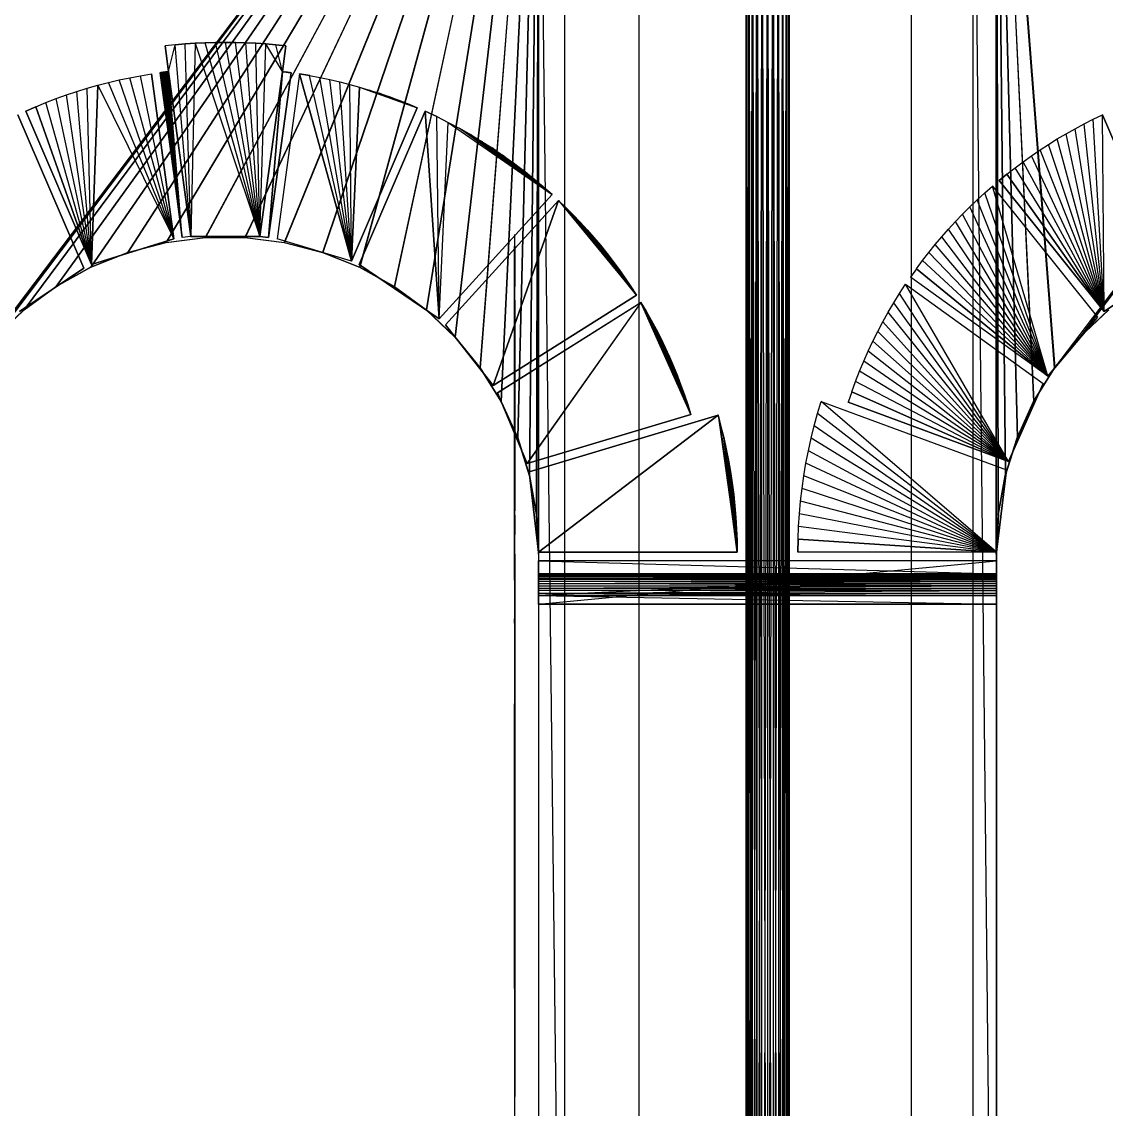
# Model space of a CAD drawing. Extents: x -41 to 47, y -35.8 to 51.3.
# Drawn here: x -23.517 to -21.007, y 42.641 to 45.158 of the extents above; entities that cross this region are included whole.
import ezdxf

# ---------------------------------------------------------------- set-up
doc = ezdxf.new("R2010")
doc.units = 0
doc.header["$MEASUREMENT"] = 0
doc.layers.add('PYDXF', color=8, linetype='CONTINUOUS')

msp = doc.modelspace()

# ---------------------------------------------------------------- linework, layer by layer
at = {"layer": 'PYDXF'}
for p, q in [((-22.3219, 46.0954), (-23.6369, 44.3564)), ((-23.6362, 44.3564), (-22.3213, 46.0954)), ((-22.3219, 46.0954), (-23.5789, 44.4276)), ((-22.3213, 46.0954), (-23.5782, 44.4276)), ((-22.3219, 46.0954), (-23.5123, 44.4909)), ((-22.3213, 46.0954), (-23.5117, 44.4909)), ((-22.3219, 46.0954), (-23.4383, 44.5452)), ((-22.3213, 46.0954), (-23.4377, 44.5452)), ((-22.3219, 46.0954), (-23.3581, 44.5898)), ((-22.3213, 46.0954), (-23.3574, 44.5898)), ((-22.3219, 46.0954), (-23.2728, 44.6239)), ((-22.3213, 46.0954), (-23.2722, 44.6239)), ((-22.3219, 46.0954), (-23.1839, 44.6469)), ((-22.3213, 46.0954), (-23.1833, 44.6469)), ((-22.3219, 46.0954), (-23.0929, 44.6585)), ((-22.3213, 46.0954), (-23.0922, 44.6585)), ((-22.3219, 46.0954), (-23.001, 44.6585)), ((-22.3213, 46.0954), (-23.0004, 44.6585)), ((-22.3219, 46.0954), (-22.91, 44.6469)), ((-22.3213, 46.0954), (-22.9093, 44.6469)), ((-22.3219, 46.0954), (-22.8211, 44.6239)), ((-22.3213, 46.0954), (-22.8204, 44.6239)), ((-22.3219, 46.0954), (-22.7358, 44.5898)), ((-22.3213, 46.0954), (-22.7352, 44.5898)), ((-22.3219, 46.0954), (-22.6555, 44.5452)), ((-22.3213, 46.0954), (-22.6549, 44.5452)), ((-22.3219, 46.0954), (-22.5816, 44.4909)), ((-22.3213, 46.0954), (-22.5809, 44.4909)), ((-22.3219, 46.0954), (-22.515, 44.4276)), ((-22.3213, 46.0954), (-22.5144, 44.4276)), ((-22.3219, 46.0954), (-22.457, 44.3564)), ((-22.3213, 46.0954), (-22.4564, 44.3564)), ((-22.3219, 46.0954), (-22.4085, 44.2785)), ((-22.3213, 46.0954), (-22.4078, 44.2785)), ((-22.3219, 46.0954), (-22.3702, 44.1951)), ((-22.3213, 46.0954), (-22.3695, 44.1951)), ((-22.3219, 46.0954), (-22.3427, 44.1074)), ((-22.3213, 46.0954), (-22.3421, 44.1074)), ((-22.3219, 46.0954), (-22.3266, 44.0171)), ((-22.3213, 46.0954), (-22.3259, 44.0171)), ((-22.3219, 46.0954), (-22.3219, 43.9254)), ((-22.3219, 46.0954), (-22.3213, 43.9254)), ((-22.3213, 46.0954), (-22.3213, 43.9254)), ((-22.3212, 46.0954), (-22.3212, 40.7954)), ((-22.3212, 46.0954), (-22.2602, 40.7954)), ((-22.2602, 40.7954), (-22.2602, 46.0954)), ((-22.0889, 46.0954), (-22.0889, 40.7954)), ((-21.459, 46.0954), (-21.459, 40.7954)), ((-21.3165, 46.0954), (-21.2612, 40.7954)), ((-21.3165, 46.0954), (-21.3165, 40.7954)), ((-21.2619, 43.9254), (-21.2619, 46.0954)), ((-21.2619, 46.0954), (-21.2573, 44.0171)), ((-21.2613, 46.0954), (-21.2619, 43.9254)), ((-21.2619, 46.0954), (-21.1754, 44.2785)), ((-21.2619, 46.0954), (-21.2412, 44.1074)), ((-21.2619, 46.0954), (-21.2137, 44.1951)), ((-21.1269, 44.3564), (-21.2619, 46.0954)), ((-21.2613, 46.0954), (-21.2613, 43.9254)), ((-21.2567, 44.0171), (-21.2613, 46.0954)), ((-21.2613, 46.0954), (-21.2131, 44.1951)), ((-21.2613, 46.0954), (-21.2405, 44.1074)), ((-21.2613, 46.0954), (-21.1262, 44.3564)), ((-21.2613, 46.0954), (-21.1747, 44.2785)), ((-21.2612, 40.7954), (-21.2612, 46.0954)), ((-21.2612, 46.0954), (-21.2612, 40.7954)), ((-19.8119, 46.0954), (-21.1269, 44.3564)), ((-21.1262, 44.3564), (-19.8113, 46.0954)), ((-19.8119, 46.0954), (-21.0688, 44.4276)), ((-19.8113, 46.0954), (-21.0682, 44.4276)), ((-21.8345, 45.8457), (-21.8345, 40.2057)), ((-21.8345, 45.8457), (-21.8265, 40.21)), ((-21.8265, 40.21), (-21.8265, 45.85)), ((-21.8265, 45.85), (-21.8162, 40.2133)), ((-21.8162, 45.8533), (-21.8162, 40.2133)), ((-21.8162, 45.8533), (-21.8041, 40.2154)), ((-21.8041, 45.8554), (-21.7912, 40.2161)), ((-21.8041, 40.2154), (-21.8041, 45.8554)), ((-21.7912, 45.8561), (-21.7912, 40.2161)), ((-21.7912, 40.2161), (-21.7782, 45.8554)), ((-21.7782, 45.8554), (-21.7782, 40.2154)), ((-21.7782, 40.2154), (-21.7662, 45.8533)), ((-21.7662, 45.8533), (-21.7662, 40.2133)), ((-21.7662, 40.2133), (-21.7558, 45.85)), ((-21.7479, 40.2057), (-21.7558, 45.85)), ((-21.7558, 45.85), (-21.7558, 40.21)), ((-21.7479, 45.8457), (-21.7429, 40.2007)), ((-21.7479, 45.8457), (-21.7479, 40.2057)), ((-21.8412, 45.8354), (-21.8395, 40.2007)), ((-21.8412, 45.8354), (-21.8412, 40.1954)), ((-21.8395, 45.83), (-21.8412, 40.1954)), ((-21.8395, 45.8407), (-21.8395, 40.2007)), ((-21.8395, 45.8407), (-21.8345, 40.2057)), ((-21.8395, 45.83), (-21.8395, 40.19)), ((-21.8345, 45.825), (-21.8395, 40.19)), ((-21.8345, 45.825), (-21.8345, 40.185)), ((-21.8265, 45.8207), (-21.8345, 40.185)), ((-21.8265, 45.8207), (-21.8265, 40.1807)), ((-21.8162, 45.8174), (-21.8265, 40.1807)), ((-21.8162, 40.1774), (-21.8162, 45.8174)), ((-21.7912, 45.8354), (-21.7912, 40.1954)), ((-21.7662, 45.8174), (-21.7662, 40.1774)), ((-21.7558, 40.1807), (-21.7662, 45.8174)), ((-21.7479, 45.825), (-21.7558, 40.1807)), ((-21.7558, 40.1807), (-21.7558, 45.8207)), ((-21.7429, 45.83), (-21.7479, 40.185)), ((-21.7479, 45.825), (-21.7479, 40.185)), ((-21.7429, 45.8407), (-21.7429, 40.2007)), ((-21.7429, 45.8407), (-21.7412, 40.1954)), ((-21.7412, 45.8354), (-21.7429, 40.19)), ((-21.7429, 45.83), (-21.7429, 40.19)), ((-21.7412, 45.8354), (-21.7412, 40.1954)), ((-21.8041, 45.8154), (-21.8162, 40.1774)), ((-21.8041, 40.1754), (-21.8041, 45.8154)), ((-21.7912, 45.8147), (-21.8041, 40.1754)), ((-21.7912, 45.8147), (-21.7912, 40.1747)), ((-21.7782, 40.1754), (-21.7912, 45.8147)), ((-21.7782, 45.8154), (-21.7782, 40.1754)), ((-21.7662, 40.1774), (-21.7782, 45.8154)), ((-23.1624, 45.1045), (-23.1857, 45.102)), ((-23.1857, 45.1022), (-23.1857, 45.102)), ((-23.1776, 45.0425), (-23.1857, 45.102)), ((-23.1857, 45.102), (-23.1777, 45.0425)), ((-23.1776, 45.0425), (-23.1624, 45.1045)), ((-23.1392, 45.1066), (-23.1625, 45.1045)), ((-23.1624, 45.1045), (-23.1392, 45.1066)), ((-23.1259, 44.661), (-23.1624, 45.1045)), ((-23.1392, 45.1066), (-23.1158, 45.1082)), ((-23.1159, 45.1082), (-23.1392, 45.1066)), ((-23.1259, 44.661), (-23.1392, 45.1066)), ((-23.1158, 45.1082), (-23.1259, 44.661)), ((-23.0925, 45.1093), (-23.1159, 45.1082)), ((-23.1158, 45.1082), (-23.0925, 45.1093)), ((-23.1158, 45.1082), (-22.966, 44.661)), ((-23.0925, 45.1093), (-23.0691, 45.11)), ((-23.0691, 45.11), (-23.0925, 45.1093)), ((-22.966, 44.661), (-23.0925, 45.1093)), ((-23.0691, 45.11), (-23.0457, 45.1102)), ((-23.0458, 45.1102), (-23.0691, 45.11)), ((-22.966, 44.661), (-23.0691, 45.11)), ((-23.0224, 45.11), (-23.0458, 45.1102)), ((-23.0457, 45.1102), (-23.0224, 45.11)), ((-22.966, 44.661), (-23.0457, 45.1102)), ((-22.999, 45.1093), (-23.0224, 45.11)), ((-23.0224, 45.11), (-22.999, 45.1093)), ((-22.966, 44.661), (-23.0224, 45.11)), ((-22.9757, 45.1081), (-22.999, 45.1093)), ((-22.999, 45.1093), (-22.9756, 45.1081)), ((-22.966, 44.661), (-22.999, 45.1093)), ((-22.9524, 45.1065), (-22.9757, 45.1081)), ((-22.9756, 45.1081), (-22.9523, 45.1065)), ((-22.966, 44.661), (-22.9756, 45.1081)), ((-22.966, 44.661), (-22.9523, 45.1065)), ((-22.9291, 45.1044), (-22.9524, 45.1065)), ((-22.9523, 45.1065), (-22.929, 45.1044)), ((-22.9139, 45.0424), (-22.9523, 45.1065)), ((-22.9058, 45.1019), (-22.9291, 45.1044)), ((-22.929, 45.1044), (-22.9058, 45.1019)), ((-22.9139, 45.0424), (-22.929, 45.1044)), ((-22.9058, 45.1019), (-22.9139, 45.0424)), ((-22.9139, 45.0424), (-22.9058, 45.1019)), ((-22.9058, 45.1021), (-22.9058, 45.1019)), ((-23.2423, 45.033), (-23.2173, 45.0372)), ((-23.2173, 45.0373), (-23.2173, 45.0372)), ((-23.1655, 44.6555), (-23.2173, 45.0372)), ((-23.2173, 45.0372), (-23.1655, 44.6555)), ((-23.1958, 45.0403), (-23.1975, 45.04)), ((-23.1975, 45.04), (-23.1457, 44.6586)), ((-23.1942, 45.0405), (-23.1958, 45.0403)), ((-23.1958, 45.0403), (-23.1942, 45.0405)), ((-23.1457, 44.6586), (-23.1958, 45.0403)), ((-23.1925, 45.0407), (-23.1942, 45.0405)), ((-23.1942, 45.0405), (-23.1925, 45.0407)), ((-23.1457, 44.6586), (-23.1942, 45.0405)), ((-23.1909, 45.0409), (-23.1925, 45.0407)), ((-23.1925, 45.0407), (-23.1909, 45.0409)), ((-23.1457, 44.6586), (-23.1925, 45.0407)), ((-23.1892, 45.0411), (-23.1909, 45.0409)), ((-23.1909, 45.0409), (-23.1892, 45.0411)), ((-23.1457, 44.6586), (-23.1909, 45.0409)), ((-23.1876, 45.0413), (-23.1892, 45.0411)), ((-23.1892, 45.0411), (-23.1876, 45.0413)), ((-23.1457, 44.6586), (-23.1892, 45.0411)), ((-23.1876, 45.0413), (-23.1859, 45.0415)), ((-23.1859, 45.0415), (-23.1876, 45.0413)), ((-23.1457, 44.6586), (-23.1876, 45.0413)), ((-23.1843, 45.0418), (-23.1859, 45.0415)), ((-23.1859, 45.0415), (-23.1842, 45.0418)), ((-23.1457, 44.6586), (-23.1859, 45.0415)), ((-23.1826, 45.042), (-23.1843, 45.0418)), ((-23.1842, 45.0418), (-23.1826, 45.042)), ((-23.1457, 44.6586), (-23.1842, 45.0418)), ((-23.1826, 45.042), (-23.1809, 45.0422)), ((-23.181, 45.0422), (-23.1826, 45.042)), ((-23.1457, 44.6586), (-23.1826, 45.042)), ((-23.1793, 45.0424), (-23.181, 45.0422)), ((-23.1809, 45.0422), (-23.1793, 45.0424)), ((-23.1457, 44.6586), (-23.1809, 45.0422)), ((-23.1777, 45.0425), (-23.1793, 45.0424)), ((-23.1793, 45.0424), (-23.1777, 45.0425)), ((-23.1457, 44.6586), (-23.1793, 45.0424)), ((-23.1776, 45.0425), (-23.1259, 44.661)), ((-23.1259, 44.661), (-23.1776, 45.0425)), ((-23.1457, 44.6586), (-23.1776, 45.0425)), ((-22.914, 45.0424), (-22.966, 44.661)), ((-22.966, 44.661), (-22.9139, 45.0424)), ((-22.914, 45.0424), (-22.9462, 44.6585)), ((-22.9462, 44.6585), (-22.9139, 45.0424)), ((-22.9462, 44.6585), (-22.8941, 45.0399)), ((-22.8941, 45.0399), (-22.9462, 44.6585)), ((-22.8743, 45.037), (-22.9264, 44.6554)), ((-22.914, 45.0424), (-22.8941, 45.0399)), ((-22.9139, 45.0424), (-22.9123, 45.0422)), ((-22.9123, 45.0422), (-22.9106, 45.042)), ((-22.8941, 45.0399), (-22.9123, 45.0422)), ((-22.9106, 45.042), (-22.909, 45.0418)), ((-22.8941, 45.0399), (-22.9106, 45.042)), ((-22.909, 45.0418), (-22.9073, 45.0416)), ((-22.8941, 45.0399), (-22.909, 45.0418)), ((-22.9073, 45.0416), (-22.9057, 45.0414)), ((-22.8941, 45.0399), (-22.9073, 45.0416)), ((-22.9057, 45.0414), (-22.904, 45.0412)), ((-22.8941, 45.0399), (-22.9057, 45.0414)), ((-22.8941, 45.0399), (-22.904, 45.0412)), ((-22.904, 45.0412), (-22.9024, 45.041)), ((-22.8941, 45.0399), (-22.9024, 45.041)), ((-22.9024, 45.041), (-22.9007, 45.0408)), ((-22.8941, 45.0399), (-22.9007, 45.0408)), ((-22.9007, 45.0408), (-22.899, 45.0406)), ((-22.8941, 45.0399), (-22.8991, 45.0406)), ((-22.8991, 45.0406), (-22.8974, 45.0403)), ((-22.8974, 45.0403), (-22.8958, 45.0401)), ((-22.8941, 45.0399), (-22.8974, 45.0403)), ((-22.8941, 45.0399), (-22.8958, 45.0401)), ((-22.8957, 45.0401), (-22.8941, 45.0399)), ((-22.8743, 45.037), (-22.7544, 44.604)), ((-22.8743, 45.037), (-22.851, 45.0332)), ((-22.7543, 44.604), (-22.8743, 45.037)), ((-22.8509, 45.0332), (-22.8743, 45.037)), ((-23.3413, 45.0109), (-23.3167, 45.0173)), ((-23.3167, 45.0173), (-23.292, 45.0231)), ((-23.1655, 44.6555), (-23.3167, 45.0173)), ((-23.292, 45.0231), (-23.2672, 45.0283)), ((-23.1655, 44.6555), (-23.292, 45.0231)), ((-23.2672, 45.0283), (-23.2423, 45.033)), ((-23.1655, 44.6555), (-23.2672, 45.0283)), ((-23.1655, 44.6555), (-23.2423, 45.033)), ((-22.851, 45.0332), (-22.8277, 45.0288)), ((-22.7544, 44.604), (-22.851, 45.0332)), ((-22.8277, 45.0288), (-22.8045, 45.0239)), ((-22.7544, 44.604), (-22.8277, 45.0288)), ((-22.8045, 45.0239), (-22.7814, 45.0186)), ((-22.7544, 44.604), (-22.8045, 45.0239)), ((-22.7544, 44.604), (-22.7814, 45.0186)), ((-22.7814, 45.0186), (-22.7584, 45.0128)), ((-22.7584, 45.0128), (-22.7356, 45.0065)), ((-22.7544, 44.604), (-22.7584, 45.0128)), ((-23.4378, 44.9799), (-23.4139, 44.9885)), ((-23.4139, 44.9885), (-23.3899, 44.9965)), ((-23.3558, 44.596), (-23.4139, 44.9885)), ((-23.3899, 44.9965), (-23.3657, 45.004)), ((-23.3558, 44.596), (-23.3899, 44.9965)), ((-23.3558, 44.596), (-23.3657, 45.004)), ((-23.3656, 45.004), (-23.3412, 45.0109)), ((-23.3558, 44.596), (-23.3413, 45.0109)), ((-23.3412, 45.0109), (-23.3558, 44.596)), ((-23.3413, 45.0109), (-23.1655, 44.6555)), ((-22.7544, 44.604), (-22.7356, 45.0065)), ((-22.7356, 45.0065), (-22.7543, 44.604)), ((-22.7356, 45.0065), (-22.7129, 44.9997)), ((-22.7356, 45.0065), (-22.6018, 44.9587)), ((-22.7129, 44.9997), (-22.6903, 44.9924)), ((-22.6018, 44.9587), (-22.7129, 44.9997)), ((-22.6018, 44.9587), (-22.6903, 44.9924)), ((-22.6903, 44.9924), (-22.6679, 44.9847)), ((-23.4849, 44.9612), (-23.5082, 44.951)), ((-23.5082, 44.951), (-23.4849, 44.9612)), ((-23.4849, 44.9612), (-23.4615, 44.9708)), ((-23.4849, 44.9612), (-23.3558, 44.596)), ((-23.3558, 44.596), (-23.4849, 44.9612)), ((-23.4615, 44.9708), (-23.4378, 44.9799)), ((-23.3558, 44.596), (-23.4615, 44.9708)), ((-23.3558, 44.596), (-23.4378, 44.9799)), ((-22.6679, 44.9847), (-22.6457, 44.9765)), ((-22.6018, 44.9587), (-22.6679, 44.9847)), ((-22.6457, 44.9765), (-22.6237, 44.9678)), ((-22.6018, 44.9587), (-22.6457, 44.9765)), ((-22.6018, 44.9587), (-22.6237, 44.9678)), ((-22.6236, 44.9678), (-22.6018, 44.9587)), ((-23.5263, 44.9427), (-23.3738, 44.5872)), ((-23.3738, 44.5872), (-23.5263, 44.9427)), ((-23.5083, 44.9512), (-23.5082, 44.951)), ((-23.3558, 44.596), (-23.5082, 44.951)), ((-23.5082, 44.951), (-23.3558, 44.596)), ((-22.7544, 44.604), (-22.6018, 44.9587)), ((-22.6018, 44.9587), (-22.7543, 44.604)), ((-22.5835, 44.9506), (-22.7361, 44.5957)), ((-22.7361, 44.5957), (-22.5835, 44.9506)), ((-22.5834, 44.9508), (-22.5835, 44.9506)), ((-22.5835, 44.9506), (-22.5511, 44.47)), ((-22.5835, 44.9506), (-22.5568, 44.9382)), ((-22.5511, 44.47), (-22.5835, 44.9506)), ((-22.5568, 44.9382), (-22.5835, 44.9506)), ((-22.5568, 44.9382), (-22.5305, 44.925)), ((-22.5511, 44.47), (-22.5568, 44.9382)), ((-21.0376, 44.9323), (-21.0163, 44.9427)), ((-21.0166, 44.9433), (-21.0163, 44.9427)), ((-21.0163, 44.9427), (-20.8638, 44.5872)), ((-21.0124, 44.4872), (-21.0163, 44.9427)), ((-20.8638, 44.5872), (-21.0163, 44.9427)), ((-22.5511, 44.47), (-22.5305, 44.925)), ((-22.5305, 44.925), (-22.2896, 44.7577)), ((-22.5305, 44.925), (-22.5046, 44.9112)), ((-22.2896, 44.7577), (-22.5046, 44.9112)), ((-22.5045, 44.9112), (-22.4789, 44.8967)), ((-21.0796, 44.9103), (-21.0587, 44.9215)), ((-21.0587, 44.9215), (-21.0376, 44.9323)), ((-21.0124, 44.4872), (-21.0587, 44.9215)), ((-21.0124, 44.4872), (-21.0376, 44.9323)), ((-22.2896, 44.7577), (-22.479, 44.8967)), ((-22.479, 44.8967), (-22.4537, 44.8815)), ((-21.1407, 44.874), (-21.1206, 44.8866)), ((-21.1206, 44.8866), (-21.1002, 44.8987)), ((-21.0124, 44.4872), (-21.1206, 44.8866)), ((-21.1002, 44.8987), (-21.0796, 44.9103)), ((-21.0124, 44.4872), (-21.1002, 44.8987)), ((-21.0124, 44.4872), (-21.0796, 44.9103)), ((-22.4537, 44.8815), (-22.4289, 44.8657)), ((-22.2896, 44.7577), (-22.4537, 44.8815)), ((-22.4289, 44.8657), (-22.4045, 44.8492)), ((-22.2896, 44.7577), (-22.4289, 44.8657)), ((-21.1801, 44.8478), (-21.1605, 44.8611)), ((-21.0124, 44.4872), (-21.1606, 44.8611)), ((-21.1605, 44.8611), (-21.1407, 44.874)), ((-21.0124, 44.4872), (-21.1407, 44.874)), ((-22.4046, 44.8492), (-22.3806, 44.8322)), ((-22.2896, 44.7577), (-22.4046, 44.8492)), ((-21.1994, 44.834), (-21.1801, 44.8478)), ((-21.0124, 44.4872), (-21.1801, 44.8478)), ((-22.2896, 44.7577), (-22.3806, 44.8322)), ((-22.3806, 44.8322), (-22.3571, 44.8144)), ((-22.2896, 44.7577), (-22.3571, 44.8144)), ((-22.3571, 44.8144), (-22.3341, 44.7961)), ((-21.2371, 44.8053), (-21.2184, 44.8198)), ((-21.2184, 44.8198), (-21.1994, 44.834)), ((-21.0124, 44.4872), (-21.2184, 44.8198)), ((-21.0124, 44.4872), (-21.1994, 44.834)), ((-22.3341, 44.7961), (-22.3116, 44.7772)), ((-22.2896, 44.7577), (-22.3341, 44.7961)), ((-21.2556, 44.7904), (-21.2555, 44.7903)), ((-21.2371, 44.8053), (-21.2555, 44.7903)), ((-21.0124, 44.4872), (-21.2555, 44.7903)), ((-21.2554, 44.7903), (-21.2371, 44.8053)), ((-21.2554, 44.7903), (-21.0124, 44.4872)), ((-21.2371, 44.8053), (-21.0124, 44.4872)), ((-21.0124, 44.4872), (-21.2371, 44.8053)), ((-22.3116, 44.7772), (-22.2896, 44.7577)), ((-22.2896, 44.7577), (-22.3116, 44.7772)), ((-21.306, 44.7457), (-21.2885, 44.7617)), ((-21.2885, 44.7617), (-21.2707, 44.7774)), ((-21.1427, 44.3377), (-21.2885, 44.7617)), ((-21.2712, 44.7779), (-21.2707, 44.7774)), ((-21.1427, 44.3377), (-21.2707, 44.7774)), ((-21.2707, 44.7774), (-21.0273, 44.4738)), ((-22.5511, 44.47), (-22.2896, 44.7577)), ((-22.2896, 44.7577), (-22.5511, 44.47)), ((-22.2749, 44.7441), (-22.5367, 44.4561)), ((-22.2749, 44.7441), (-22.4263, 44.3162)), ((-22.4262, 44.3162), (-22.2749, 44.7441)), ((-22.2748, 44.7442), (-22.2749, 44.7441)), ((-22.2749, 44.7441), (-22.0947, 44.5252)), ((-22.2749, 44.7441), (-22.2578, 44.7277)), ((-22.2578, 44.7277), (-22.2749, 44.7441)), ((-21.3231, 44.7293), (-21.3059, 44.7457)), ((-21.1427, 44.3377), (-21.306, 44.7457)), ((-22.2578, 44.7277), (-22.2411, 44.7109)), ((-22.0947, 44.5252), (-22.2578, 44.7277)), ((-22.2411, 44.7109), (-22.2247, 44.6938)), ((-22.0947, 44.5252), (-22.2411, 44.7109)), ((-21.3562, 44.6955), (-21.3398, 44.7126)), ((-21.3398, 44.7126), (-21.3231, 44.7293)), ((-21.1427, 44.3377), (-21.3398, 44.7126)), ((-21.1427, 44.3377), (-21.3231, 44.7293)), ((-22.2247, 44.6938), (-22.2087, 44.6763)), ((-22.0947, 44.5252), (-22.2247, 44.6938)), ((-21.3722, 44.678), (-21.3562, 44.6955)), ((-21.1427, 44.3377), (-21.3562, 44.6955)), ((-23.1259, 44.661), (-23.1458, 44.6586)), ((-22.966, 44.661), (-23.1259, 44.661)), ((-23.1259, 44.661), (-22.966, 44.661)), ((-22.9462, 44.6585), (-22.966, 44.661)), ((-22.966, 44.661), (-22.9462, 44.6585)), ((-22.3765, 44.6388), (-22.3765, 44.6654)), ((-22.0947, 44.5252), (-22.2087, 44.6763)), ((-22.2087, 44.6763), (-22.1931, 44.6585)), ((-21.4032, 44.6421), (-21.3879, 44.6602)), ((-21.3879, 44.6602), (-21.3723, 44.678)), ((-21.1427, 44.3377), (-21.3879, 44.6602)), ((-21.1427, 44.3377), (-21.3723, 44.678)), ((-23.3558, 44.596), (-23.1655, 44.6555)), ((-23.1655, 44.6555), (-23.3558, 44.596)), ((-23.2728, 44.6239), (-23.1839, 44.6469)), ((-23.2728, 44.6239), (-23.1833, 44.6469)), ((-23.2722, 44.6239), (-23.1833, 44.6469)), ((-23.1839, 44.6469), (-23.0929, 44.6585)), ((-23.1839, 44.6469), (-23.0922, 44.6585)), ((-23.1833, 44.6469), (-23.1839, 44.6469)), ((-23.1833, 44.6469), (-23.0922, 44.6585)), ((-23.0929, 44.6585), (-23.001, 44.6585)), ((-23.0929, 44.6585), (-23.0004, 44.6585)), ((-23.0922, 44.6585), (-23.0929, 44.6585)), ((-23.0922, 44.6585), (-23.0004, 44.6585)), ((-23.001, 44.6585), (-22.91, 44.6469)), ((-23.001, 44.6585), (-22.9093, 44.6469)), ((-23.0004, 44.6585), (-23.001, 44.6585)), ((-23.0004, 44.6585), (-22.9093, 44.6469)), ((-22.7544, 44.604), (-22.9264, 44.6554)), ((-22.91, 44.6469), (-22.8211, 44.6239)), ((-22.91, 44.6469), (-22.8204, 44.6239)), ((-22.9093, 44.6469), (-22.91, 44.6469)), ((-22.9093, 44.6469), (-22.8204, 44.6239)), ((-22.3766, 44.5354), (-22.3766, 44.6388)), ((-22.3765, 44.6388), (-22.3765, 44.5454)), ((-22.0947, 44.5252), (-22.1931, 44.6585)), ((-22.1931, 44.6585), (-22.1779, 44.6404)), ((-22.0947, 44.5252), (-22.1779, 44.6404)), ((-22.1778, 44.6404), (-22.163, 44.6219)), ((-21.4181, 44.6237), (-21.4032, 44.6421)), ((-21.1427, 44.3377), (-21.4032, 44.6421)), ((-23.3581, 44.5898), (-23.2728, 44.6239)), ((-23.3581, 44.5898), (-23.2722, 44.6239)), ((-23.3574, 44.5898), (-23.2722, 44.6239)), ((-23.2722, 44.6239), (-23.2728, 44.6239)), ((-22.8211, 44.6239), (-22.7358, 44.5898)), ((-22.8204, 44.6239), (-22.8211, 44.6239)), ((-22.8211, 44.6239), (-22.7352, 44.5898)), ((-22.8204, 44.6239), (-22.7352, 44.5898)), ((-22.163, 44.6219), (-22.1485, 44.6031)), ((-22.0947, 44.5252), (-22.163, 44.6219)), ((-21.4326, 44.605), (-21.4181, 44.6237)), ((-21.1427, 44.3377), (-21.4181, 44.6237)), ((-23.5224, 44.4872), (-23.3738, 44.5872)), ((-23.3738, 44.5872), (-23.5224, 44.4872)), ((-23.4383, 44.5452), (-23.3581, 44.5898)), ((-23.4383, 44.5452), (-23.3574, 44.5898)), ((-23.4377, 44.5452), (-23.3574, 44.5898)), ((-23.3574, 44.5898), (-23.3581, 44.5898)), ((-22.5511, 44.47), (-22.7361, 44.5957)), ((-22.7361, 44.5957), (-22.5511, 44.47)), ((-22.7358, 44.5898), (-22.6555, 44.5452)), ((-22.7352, 44.5898), (-22.7358, 44.5898)), ((-22.7358, 44.5898), (-22.6549, 44.5452)), ((-22.7352, 44.5898), (-22.6549, 44.5452)), ((-22.1485, 44.6031), (-22.1344, 44.5841)), ((-22.0947, 44.5252), (-22.1485, 44.6031)), ((-22.1344, 44.5841), (-22.1208, 44.5647)), ((-22.0947, 44.5252), (-22.1344, 44.5841)), ((-21.4467, 44.586), (-21.4605, 44.5667)), ((-21.4467, 44.586), (-21.4326, 44.605)), ((-21.4467, 44.586), (-21.1427, 44.3377)), ((-21.1427, 44.3377), (-21.4467, 44.586)), ((-21.1427, 44.3377), (-21.4326, 44.605)), ((-21.0124, 44.4872), (-20.8638, 44.5872)), ((-20.8638, 44.5872), (-21.0124, 44.4872)), ((-22.1208, 44.5647), (-22.1075, 44.5451)), ((-22.0947, 44.5252), (-22.1208, 44.5647)), ((-21.4606, 44.5668), (-21.4605, 44.5667)), ((-21.1427, 44.3377), (-21.4605, 44.5667)), ((-23.5123, 44.4909), (-23.4383, 44.5452)), ((-23.5123, 44.4909), (-23.4377, 44.5452)), ((-23.5117, 44.4909), (-23.4377, 44.5452)), ((-23.4377, 44.5452), (-23.4383, 44.5452)), ((-22.6555, 44.5452), (-22.5816, 44.4909)), ((-22.6549, 44.5452), (-22.6555, 44.5452)), ((-22.6555, 44.5452), (-22.5809, 44.4909)), ((-22.6549, 44.5452), (-22.5809, 44.4909)), ((-22.3766, 44.5086), (-22.3766, 44.5354)), ((-22.3765, 44.5138), (-22.3765, 44.5454)), ((-22.1075, 44.5451), (-22.0946, 44.5252)), ((-22.0947, 44.5252), (-22.1075, 44.5451)), ((-21.4855, 44.5289), (-21.4717, 44.5501)), ((-21.4723, 44.5505), (-21.4717, 44.5501)), ((-21.2332, 44.1402), (-21.4717, 44.5501)), ((-21.4717, 44.5501), (-21.1535, 44.3208)), ((-22.4263, 44.3162), (-22.0947, 44.5252)), ((-22.0946, 44.5252), (-22.4263, 44.3162)), ((-22.0841, 44.5082), (-22.4161, 44.2989)), ((-22.4161, 44.2989), (-22.0842, 44.5082)), ((-22.3766, 44.2537), (-22.3766, 44.5086)), ((-22.3765, 44.4706), (-22.3765, 44.5138)), ((-22.3765, 44.5138), (-22.3765, 44.5086)), ((-22.3765, 44.5086), (-22.3765, 44.4706)), ((-22.0842, 44.5082), (-22.3479, 44.1352)), ((-22.3479, 44.1352), (-22.0841, 44.5082)), ((-22.084, 44.5083), (-22.0842, 44.5082)), ((-22.0842, 44.5082), (-22.0721, 44.4878)), ((-21.969, 44.2491), (-22.0842, 44.5082)), ((-22.0721, 44.4878), (-22.0841, 44.5082)), ((-22.0841, 44.5082), (-21.969, 44.2491)), ((-21.4989, 44.5073), (-21.4855, 44.5289)), ((-21.2332, 44.1402), (-21.4856, 44.5289)), ((-23.5789, 44.4276), (-23.5123, 44.4909)), ((-23.5789, 44.4276), (-23.5117, 44.4909)), ((-23.5782, 44.4276), (-23.5117, 44.4909)), ((-23.5117, 44.4909), (-23.5123, 44.4909)), ((-22.5816, 44.4909), (-22.515, 44.4276)), ((-22.5816, 44.4909), (-22.5144, 44.4276)), ((-22.5809, 44.4909), (-22.5816, 44.4909)), ((-22.5809, 44.4909), (-22.5144, 44.4276)), ((-22.0721, 44.4878), (-22.0605, 44.4672)), ((-21.969, 44.2491), (-22.0721, 44.4878)), ((-21.5242, 44.4633), (-21.5118, 44.4855)), ((-21.5118, 44.4855), (-21.4989, 44.5073)), ((-21.2332, 44.1402), (-21.5118, 44.4855)), ((-21.2332, 44.1402), (-21.4989, 44.5073)), ((-21.0688, 44.4276), (-21.0023, 44.4909)), ((-21.0688, 44.4276), (-21.0017, 44.4909)), ((-21.0682, 44.4276), (-21.0017, 44.4909)), ((-22.3765, 44.2057), (-22.3765, 44.4706)), ((-22.3765, 44.4706), (-22.3765, 44.2125)), ((-22.0605, 44.4672), (-22.0493, 44.4463)), ((-21.969, 44.2491), (-22.0605, 44.4672)), ((-21.536, 44.4409), (-21.5242, 44.4633)), ((-21.2332, 44.1402), (-21.5242, 44.4633)), ((-21.1427, 44.3377), (-21.0273, 44.4738)), ((-21.0273, 44.4738), (-21.1427, 44.3377)), ((-22.4263, 44.3162), (-22.5367, 44.4561)), ((-22.5367, 44.4561), (-22.4262, 44.3162)), ((-22.0493, 44.4463), (-22.0385, 44.4252)), ((-21.969, 44.2491), (-22.0493, 44.4463)), ((-21.5474, 44.4183), (-21.536, 44.4409)), ((-21.2332, 44.1402), (-21.5361, 44.4409)), ((-22.515, 44.4276), (-22.457, 44.3564)), ((-22.5144, 44.4276), (-22.515, 44.4276)), ((-22.5144, 44.4276), (-22.4564, 44.3564)), ((-22.5144, 44.4276), (-22.457, 44.3564)), ((-21.969, 44.2491), (-22.0385, 44.4252)), ((-22.0385, 44.4252), (-22.0282, 44.4038)), ((-21.5583, 44.3953), (-21.5474, 44.4183)), ((-21.2332, 44.1402), (-21.5474, 44.4183)), ((-21.1269, 44.3564), (-21.0688, 44.4276)), ((-21.1262, 44.3564), (-21.0682, 44.4276)), ((-21.1262, 44.3564), (-21.0688, 44.4276)), ((-21.0688, 44.4276), (-21.0682, 44.4276)), ((-21.969, 44.2491), (-22.0282, 44.4038)), ((-22.0282, 44.4038), (-22.0184, 44.3823)), ((-22.0184, 44.3823), (-22.009, 44.3605)), ((-21.969, 44.2491), (-22.0184, 44.3823)), ((-21.5686, 44.3722), (-21.5583, 44.3953)), ((-21.2332, 44.1402), (-21.5583, 44.3953)), ((-22.009, 44.3605), (-22, 44.3386)), ((-21.969, 44.2491), (-22.009, 44.3605)), ((-21.5784, 44.3488), (-21.5686, 44.3722)), ((-21.2332, 44.1402), (-21.5686, 44.3722)), ((-22.457, 44.3564), (-22.4085, 44.2785)), ((-22.457, 44.3564), (-22.4564, 44.3564)), ((-22.4564, 44.3564), (-22.4078, 44.2785)), ((-22.4564, 44.3564), (-22.4085, 44.2785)), ((-21.969, 44.2491), (-22.0001, 44.3386)), ((-22, 44.3386), (-21.9916, 44.3165)), ((-21.5877, 44.3252), (-21.5784, 44.3488)), ((-21.2332, 44.1402), (-21.5784, 44.3488)), ((-21.1754, 44.2785), (-21.1269, 44.3564)), ((-21.1747, 44.2785), (-21.1262, 44.3564)), ((-21.1747, 44.2785), (-21.1269, 44.3564)), ((-21.1269, 44.3564), (-21.1262, 44.3564)), ((-21.9916, 44.3165), (-21.9836, 44.2942)), ((-21.969, 44.2491), (-21.9916, 44.3165)), ((-21.5964, 44.3014), (-21.5877, 44.3252)), ((-21.2332, 44.1402), (-21.5877, 44.3252)), ((-21.2332, 44.1402), (-21.1535, 44.3208)), ((-21.1535, 44.3208), (-21.2332, 44.1402)), ((-22.3479, 44.1352), (-22.4161, 44.2989)), ((-22.4161, 44.2989), (-22.3479, 44.1352)), ((-21.9836, 44.2942), (-21.976, 44.2717)), ((-21.969, 44.2491), (-21.9836, 44.2942)), ((-21.5964, 44.3014), (-21.6047, 44.2774)), ((-21.5964, 44.3014), (-21.2332, 44.1402)), ((-21.2332, 44.1402), (-21.5964, 44.3014)), ((-22.4085, 44.2785), (-22.3702, 44.1951)), ((-22.4085, 44.2785), (-22.4078, 44.2785)), ((-22.4078, 44.2785), (-22.3695, 44.1951)), ((-22.4078, 44.2785), (-22.3702, 44.1951)), ((-21.976, 44.2717), (-21.969, 44.2491)), ((-21.969, 44.2491), (-21.976, 44.2717)), ((-21.6755, 44.2509), (-21.6671, 44.2792)), ((-21.2612, 43.9302), (-21.6671, 44.2792)), ((-21.6671, 44.2792), (-21.2385, 44.1208)), ((-21.6053, 44.2777), (-21.6047, 44.2774)), ((-21.2332, 44.1402), (-21.6047, 44.2774)), ((-21.6046, 44.2774), (-21.2332, 44.1402)), ((-21.2137, 44.1951), (-21.1754, 44.2785)), ((-21.2131, 44.1951), (-21.1747, 44.2785)), ((-21.2131, 44.1951), (-21.1754, 44.2785)), ((-21.1747, 44.2785), (-21.1754, 44.2785)), ((-22.3766, 44.2125), (-22.3766, 44.2537)), ((-22.3479, 44.1352), (-21.969, 44.2491)), ((-21.969, 44.2491), (-22.3479, 44.1352)), ((-21.9059, 44.2471), (-22.3428, 44.1159)), ((-22.3428, 44.1159), (-21.9059, 44.2471)), ((-21.9059, 44.2471), (-22.3213, 43.9302)), ((-22.3213, 43.9302), (-21.9059, 44.2471)), ((-21.9059, 44.2471), (-21.8614, 43.9302)), ((-21.9059, 44.2471), (-21.899, 44.2213)), ((-21.8989, 44.2213), (-21.9059, 44.2471)), ((-21.6833, 44.2224), (-21.6755, 44.2509)), ((-21.2612, 43.9302), (-21.6756, 44.2509)), ((-22.3766, 44.1855), (-22.3766, 44.2125)), ((-22.3765, 44.2125), (-22.3765, 44.2057)), ((-22.3765, 44.2057), (-22.3765, 44.1922)), ((-21.899, 44.2213), (-21.8926, 44.1953)), ((-21.8614, 43.9302), (-21.899, 44.2213)), ((-21.6903, 44.1937), (-21.6833, 44.2224)), ((-21.2612, 43.9302), (-21.6833, 44.2224)), ((-22.3766, 44.0254), (-22.3766, 44.1855)), ((-22.3765, 44.1922), (-22.3765, 44.1855)), ((-22.3765, 44.0154), (-22.3765, 44.1922)), ((-22.3765, 44.1855), (-22.3765, 44.0254)), ((-22.3702, 44.1951), (-22.3427, 44.1074)), ((-22.3702, 44.1951), (-22.3695, 44.1951)), ((-22.3695, 44.1951), (-22.3421, 44.1074)), ((-22.3695, 44.1951), (-22.3427, 44.1074)), ((-21.8926, 44.1953), (-21.8868, 44.1692)), ((-21.8614, 43.9302), (-21.8926, 44.1953)), ((-21.6967, 44.1648), (-21.6903, 44.1937)), ((-21.2612, 43.9302), (-21.6904, 44.1937)), ((-21.2412, 44.1074), (-21.2137, 44.1951)), ((-21.2405, 44.1074), (-21.2131, 44.1951)), ((-21.2405, 44.1074), (-21.2137, 44.1951)), ((-21.2131, 44.1951), (-21.2137, 44.1951)), ((-21.8868, 44.1692), (-21.8816, 44.143)), ((-21.8614, 43.9302), (-21.8868, 44.1692)), ((-21.7023, 44.1359), (-21.6967, 44.1648)), ((-21.2612, 43.9302), (-21.6967, 44.1648)), ((-21.8614, 43.9302), (-21.8816, 44.143)), ((-21.8815, 44.143), (-21.8769, 44.1166)), ((-21.7072, 44.1067), (-21.7023, 44.1359)), ((-21.2612, 43.9302), (-21.7023, 44.1359)), ((-22.3213, 43.9302), (-22.3428, 44.1159)), ((-22.3428, 44.1159), (-22.3213, 43.9302)), ((-22.3427, 44.1074), (-22.3266, 44.0171)), ((-22.3427, 44.1074), (-22.3421, 44.1074)), ((-22.3421, 44.1074), (-22.3259, 44.0171)), ((-22.3421, 44.1074), (-22.3266, 44.0171)), ((-21.8614, 43.9302), (-21.877, 44.1166)), ((-21.877, 44.1166), (-21.8729, 44.0902)), ((-21.7113, 44.0775), (-21.7072, 44.1067)), ((-21.2612, 43.9302), (-21.7072, 44.1067)), ((-21.2612, 43.9302), (-21.2385, 44.1208)), ((-21.2385, 44.1208), (-21.2612, 43.9302)), ((-21.2573, 44.0171), (-21.2412, 44.1074)), ((-21.2567, 44.0171), (-21.2405, 44.1074)), ((-21.2567, 44.0171), (-21.2412, 44.1074)), ((-21.2412, 44.1074), (-21.2405, 44.1074)), ((-21.8729, 44.0902), (-21.8695, 44.0637)), ((-21.8614, 43.9302), (-21.8729, 44.0902)), ((-21.8695, 44.0637), (-21.8667, 44.0371)), ((-21.8614, 43.9302), (-21.8695, 44.0637)), ((-21.7148, 44.0482), (-21.7113, 44.0775)), ((-21.2612, 43.9302), (-21.7113, 44.0775)), ((-21.8667, 44.0371), (-21.8644, 44.0104)), ((-21.8614, 43.9302), (-21.8667, 44.0371)), ((-21.7174, 44.0187), (-21.7147, 44.0482)), ((-21.2612, 43.9302), (-21.7148, 44.0482)), ((-22.3766, 43.9254), (-22.3766, 44.0254)), ((-22.3765, 44.0154), (-22.3766, 43.9254)), ((-22.3765, 44.0154), (-22.3765, 44.0254)), ((-22.3765, 43.9254), (-22.3765, 44.0154)), ((-22.3266, 44.0171), (-22.3219, 43.9254)), ((-22.3266, 44.0171), (-22.3259, 44.0171)), ((-22.3259, 44.0171), (-22.3213, 43.9254)), ((-22.3259, 44.0171), (-22.3219, 43.9254)), ((-21.8645, 44.0104), (-21.8628, 43.9837)), ((-21.8614, 43.9302), (-21.8645, 44.0104)), ((-21.7194, 43.9893), (-21.7175, 44.0187)), ((-21.2612, 43.9302), (-21.7175, 44.0187)), ((-21.2573, 44.0171), (-21.2619, 43.9254)), ((-21.2567, 44.0171), (-21.2613, 43.9254)), ((-21.2573, 44.0171), (-21.2613, 43.9254)), ((-21.2567, 44.0171), (-21.2573, 44.0171)), ((-21.8628, 43.9837), (-21.8618, 43.957)), ((-21.8614, 43.9302), (-21.8628, 43.9837)), ((-21.7206, 43.9598), (-21.7194, 43.9893)), ((-21.2612, 43.9302), (-21.7194, 43.9893)), ((-21.8618, 43.957), (-21.8614, 43.9302)), ((-21.8614, 43.9302), (-21.8618, 43.957)), ((-21.7206, 43.9598), (-21.7211, 43.9302)), ((-21.7211, 43.9302), (-21.7206, 43.9598)), ((-21.7206, 43.9598), (-21.2612, 43.9302)), ((-21.2612, 43.9302), (-21.7206, 43.9598)), ((-22.3213, 43.9302), (-21.8614, 43.9302)), ((-21.8614, 43.9302), (-22.3213, 43.9302)), ((-21.2612, 43.9302), (-21.7211, 43.9302)), ((-22.3766, 43.8654), (-22.3766, 43.9254)), ((-22.3766, 43.9254), (-22.3766, 43.8754)), ((-22.3765, 43.9254), (-22.3765, 43.852)), ((-22.3765, 43.9254), (-22.3765, 43.8873)), ((-22.3765, 43.9254), (-22.3765, 43.8616)), ((-22.3765, 43.9254), (-22.3765, 43.9029)), ((-22.3765, 43.9254), (-22.3765, 43.9081)), ((-22.3765, 43.9254), (-22.3765, 43.8656)), ((-22.3765, 43.9254), (-22.3765, 43.8643)), ((-22.3765, 43.9254), (-22.3765, 43.8793)), ((-22.3765, 43.9254), (-22.3765, 43.893)), ((-22.3765, 43.9254), (-22.3765, 43.9044)), ((-22.3765, 43.9254), (-22.3765, 43.8578)), ((-22.3765, 43.9254), (-22.3765, 43.8995)), ((-22.3765, 43.9254), (-22.3765, 43.9113)), ((-22.3765, 43.9254), (-22.3765, 43.9125)), ((-22.3765, 43.9254), (-22.3765, 43.8769)), ((-22.3765, 43.9254), (-22.3765, 43.9055)), ((-22.3765, 43.9254), (-22.3765, 43.8912)), ((-22.3765, 43.9254), (-22.3765, 43.904)), ((-22.3765, 43.9254), (-22.3765, 43.8566)), ((-22.3765, 43.9254), (-22.3765, 43.898)), ((-22.3765, 43.9254), (-22.3765, 43.9102)), ((-22.3765, 43.9254), (-22.3765, 43.8761)), ((-22.3765, 43.9254), (-22.3765, 43.9049)), ((-22.3765, 43.9254), (-22.3765, 43.8542)), ((-22.3765, 43.9125), (-22.3765, 43.9254)), ((-22.3765, 43.9254), (-22.3765, 43.8965)), ((-22.3765, 43.9254), (-22.3765, 43.8654)), ((-22.3765, 43.9254), (-22.3765, 43.881)), ((-22.3765, 43.9254), (-22.3765, 43.8604)), ((-22.3765, 43.9254), (-22.3765, 43.9019)), ((-22.3765, 43.9254), (-22.3765, 43.8785)), ((-22.3765, 43.9254), (-22.3765, 43.9071)), ((-22.3765, 43.9254), (-22.3765, 43.8948)), ((-22.3765, 43.9254), (-22.3765, 43.8801)), ((-22.3765, 43.9254), (-22.3765, 43.8591)), ((-22.3765, 43.8819), (-22.3765, 43.9254)), ((-22.3765, 43.9254), (-22.3765, 43.9008)), ((-22.3765, 43.9254), (-22.3765, 43.9137)), ((-22.3765, 43.9254), (-22.3765, 43.8777)), ((-22.3765, 43.9254), (-22.3765, 43.9063)), ((-22.3765, 43.8854), (-22.3765, 43.9254)), ((-22.3765, 43.9254), (-22.3765, 43.8531)), ((-22.3765, 43.9254), (-22.3765, 43.8893)), ((-22.3765, 43.9254), (-22.3765, 43.8629)), ((-22.3765, 43.9254), (-22.3765, 43.9037)), ((-22.3765, 43.9254), (-22.3765, 43.8554)), ((-22.3765, 43.9254), (-22.3765, 43.9091)), ((-22.3765, 43.9125), (-22.3765, 43.9137)), ((-22.3765, 43.9125), (-22.3765, 43.9113)), ((-22.3765, 43.9113), (-22.3765, 43.9102)), ((-22.3765, 43.9102), (-22.3765, 43.9091)), ((-22.3765, 43.9091), (-22.3765, 43.9081)), ((-22.3765, 43.9081), (-22.3765, 43.9071)), ((-22.3765, 43.9071), (-22.3765, 43.9063)), ((-22.3765, 43.9063), (-22.3765, 43.9055)), ((-22.3765, 43.9055), (-22.3765, 43.9049)), ((-22.3765, 43.9049), (-22.3765, 43.9044)), ((-22.3765, 43.9044), (-22.3765, 43.904)), ((-22.3765, 43.904), (-22.3765, 43.9037)), ((-22.3765, 43.9037), (-22.3765, 43.9029)), ((-22.3213, 43.9254), (-22.3219, 43.9254)), ((-22.3213, 43.91), (-22.3213, 43.83)), ((-22.3213, 43.91), (-22.3213, 43.81)), ((-22.3213, 43.91), (-22.3213, 43.88)), ((-22.3213, 43.88), (-22.3213, 43.91)), ((-21.2612, 43.91), (-22.3213, 43.91)), ((-22.3213, 43.91), (-21.2612, 43.88)), ((-22.3213, 43.81), (-21.2612, 43.91)), ((-21.2613, 43.9254), (-21.2619, 43.9254)), ((-21.2612, 43.91), (-21.2612, 43.83)), ((-21.2612, 43.91), (-21.2612, 43.81)), ((-21.2612, 43.88), (-21.2612, 43.91)), ((-21.2612, 43.91), (-21.2612, 43.88)), ((-22.3765, 43.9029), (-22.3765, 43.9019)), ((-22.3765, 43.9019), (-22.3765, 43.9008)), ((-22.3765, 43.9008), (-22.3765, 43.8995)), ((-22.3765, 43.8995), (-22.3765, 43.898)), ((-22.3765, 43.898), (-22.3765, 43.8965)), ((-22.3765, 43.8965), (-22.3765, 43.8948)), ((-22.3765, 43.8948), (-22.3765, 43.893)), ((-22.3765, 43.893), (-22.3765, 43.8912)), ((-22.3765, 43.8912), (-22.3765, 43.8893)), ((-22.3765, 43.8893), (-22.3765, 43.8873)), ((-22.3765, 43.8854), (-22.3765, 43.8873)), ((-22.3765, 43.8854), (-22.3765, 43.8819)), ((-22.3765, 43.8827), (-22.3765, 43.8854)), ((-22.3765, 43.8845), (-22.3765, 43.8854)), ((-22.3765, 43.8845), (-22.3765, 43.8836)), ((-22.3765, 43.8845), (-22.3765, 43.8827)), ((-22.3765, 43.8827), (-22.3765, 43.8836)), ((-22.3765, 43.8827), (-22.3765, 43.8819)), ((-22.3765, 43.8819), (-22.3765, 43.881)), ((-22.3765, 43.881), (-22.3765, 43.8801)), ((-22.3765, 43.8801), (-22.3765, 43.8793)), ((-22.3765, 43.8793), (-22.3765, 43.8785)), ((-22.3765, 43.8785), (-22.3765, 43.8777)), ((-21.2612, 43.88), (-22.3213, 43.88)), ((-22.3213, 43.88), (-21.2612, 43.88)), ((-22.3213, 43.83), (-22.3213, 43.88)), ((-22.3213, 43.88), (-22.3213, 43.8706)), ((-22.3213, 43.88), (-22.3213, 43.852)), ((-22.3213, 43.88), (-22.3213, 43.8666)), ((-22.3213, 43.8787), (-22.3213, 43.88)), ((-22.3213, 43.88), (-22.3213, 43.8354)), ((-22.3213, 43.88), (-22.3213, 43.8465)), ((-22.3213, 43.88), (-22.3213, 43.8572)), ((-21.2612, 43.88), (-22.3213, 43.83)), ((-22.3213, 43.88), (-22.3213, 43.874)), ((-22.3213, 43.8787), (-21.2612, 43.88)), ((-22.3213, 43.88), (-22.3213, 43.841)), ((-22.3213, 43.88), (-22.3213, 43.8621)), ((-22.3213, 43.88), (-22.3213, 43.8767)), ((-22.3213, 43.8787), (-21.2612, 43.8787)), ((-21.2612, 43.8787), (-22.3213, 43.8767)), ((-22.3213, 43.8767), (-22.3213, 43.8787)), ((-21.2612, 43.88), (-21.2612, 43.8354)), ((-21.2612, 43.88), (-21.2612, 43.8666)), ((-21.2612, 43.88), (-21.2612, 43.83)), ((-21.2612, 43.88), (-21.2612, 43.8706)), ((-21.2612, 43.88), (-21.2612, 43.852)), ((-21.2612, 43.88), (-21.2612, 43.8767)), ((-21.2612, 43.88), (-21.2612, 43.841)), ((-21.2612, 43.88), (-21.2612, 43.8621)), ((-21.2612, 43.88), (-21.2612, 43.8572)), ((-21.2612, 43.88), (-21.2612, 43.874)), ((-21.2612, 43.88), (-21.2612, 43.8787)), ((-21.2612, 43.88), (-21.2612, 43.8465)), ((-21.2612, 43.8787), (-21.2612, 43.8767)), ((-22.3766, 43.8654), (-22.3766, 43.8754)), ((-22.3766, 43.8654), (-22.3766, 43.7754)), ((-22.3765, 43.8777), (-22.3765, 43.8769)), ((-22.3765, 43.8769), (-22.3765, 43.8761)), ((-22.3765, 43.8761), (-22.3765, 43.8754)), ((-22.3765, 43.8754), (-22.3765, 43.8656)), ((-22.3765, 43.8656), (-22.3765, 43.8654)), ((-22.3765, 43.8654), (-22.3765, 43.8643)), ((-22.3765, 43.852), (-22.3765, 43.8654)), ((-22.3765, 43.8654), (-22.3765, 43.8509)), ((-22.3765, 43.8643), (-22.3765, 43.8629)), ((-22.3765, 43.8629), (-22.3765, 43.8616)), ((-22.3765, 43.8616), (-22.3765, 43.8604)), ((-22.3765, 43.8604), (-22.3765, 43.8591)), ((-22.3765, 43.8591), (-22.3765, 43.8578)), ((-22.3765, 43.8578), (-22.3765, 43.8566)), ((-22.3765, 43.8566), (-22.3765, 43.8554)), ((-22.3765, 43.8554), (-22.3765, 43.8542)), ((-22.3765, 43.8542), (-22.3765, 43.8531)), ((-22.3213, 43.874), (-22.3213, 43.8767)), ((-21.2612, 43.8767), (-22.3213, 43.8767)), ((-21.2612, 43.8767), (-22.3213, 43.874)), ((-22.3213, 43.8706), (-22.3213, 43.874)), ((-21.2612, 43.874), (-22.3213, 43.874)), ((-22.3213, 43.8706), (-21.2612, 43.874)), ((-22.3213, 43.8666), (-22.3213, 43.8706)), ((-21.2612, 43.8666), (-22.3213, 43.8706)), ((-22.3213, 43.8706), (-21.2612, 43.8706)), ((-22.3213, 43.8621), (-22.3213, 43.8666)), ((-22.3213, 43.8621), (-21.2612, 43.8666)), ((-21.2612, 43.8666), (-22.3213, 43.8666)), ((-22.3213, 43.8572), (-22.3213, 43.8621)), ((-21.2612, 43.8621), (-22.3213, 43.8621)), ((-22.3213, 43.8572), (-21.2612, 43.8621)), ((-22.3213, 43.852), (-22.3213, 43.8572)), ((-22.3213, 43.8572), (-21.2612, 43.8572)), ((-21.2612, 43.852), (-22.3213, 43.8572)), ((-21.2612, 43.874), (-21.2612, 43.8767)), ((-21.2612, 43.8706), (-21.2612, 43.874)), ((-21.2612, 43.8666), (-21.2612, 43.8706)), ((-21.2612, 43.8621), (-21.2612, 43.8666)), ((-21.2612, 43.8572), (-21.2612, 43.8621)), ((-21.2612, 43.852), (-21.2612, 43.8572)), ((-22.3765, 43.8531), (-22.3765, 43.852)), ((-22.3765, 43.852), (-22.3765, 43.8509)), ((-22.3765, 43.8509), (-22.3765, 43.7754)), ((-22.3213, 43.8465), (-22.3213, 43.852)), ((-22.3213, 43.8465), (-21.2612, 43.852)), ((-22.3213, 43.852), (-21.2612, 43.852)), ((-22.3213, 43.841), (-22.3213, 43.8465)), ((-22.3213, 43.8465), (-21.2612, 43.8465)), ((-21.2612, 43.841), (-22.3213, 43.8465)), ((-22.3213, 43.8354), (-22.3213, 43.841)), ((-21.2612, 43.841), (-22.3213, 43.841)), ((-22.3213, 43.8354), (-21.2612, 43.841)), ((-22.3213, 43.8354), (-22.3213, 43.83)), ((-22.3213, 43.8354), (-21.2612, 43.8354)), ((-22.3213, 43.8354), (-21.2612, 43.83)), ((-22.3213, 43.81), (-22.3213, 43.83)), ((-21.2612, 43.83), (-22.3213, 43.83)), ((-22.3213, 43.83), (-21.2612, 43.81)), ((-22.3213, 43.83), (-21.2612, 43.83)), ((-21.2612, 43.8465), (-21.2612, 43.852)), ((-21.2612, 43.841), (-21.2612, 43.8465)), ((-21.2612, 43.8354), (-21.2612, 43.841)), ((-21.2612, 43.8354), (-21.2612, 43.83)), ((-21.2612, 43.83), (-21.2612, 43.8354)), ((-21.2612, 43.81), (-21.2612, 43.83)), ((-22.3213, 43.81), (-21.2612, 43.81)), ((-21.2612, 43.81), (-22.3213, 43.81)), ((-22.3765, 43.7811), (-22.3765, 43.7661)), ((-22.3766, 43.7754), (-22.3766, 42.9201)), ((-22.3766, 43.7661), (-22.3766, 43.7754)), ((-22.3766, 43.7661), (-22.3766, 43.5793)), ((-22.3765, 43.7754), (-22.3765, 43.7211)), ((-22.3765, 43.7754), (-22.3765, 43.7661)), ((-22.3765, 43.7661), (-22.3765, 43.7361)), ((-22.3765, 43.7348), (-22.3765, 43.7361)), ((-22.3765, 43.7335), (-22.3765, 43.7348)), ((-22.3765, 43.7322), (-22.3765, 43.7335)), ((-22.3765, 43.7309), (-22.3765, 43.7322)), ((-22.3765, 43.7296), (-22.3765, 43.7309)), ((-22.3765, 43.7284), (-22.3765, 43.7296)), ((-22.3765, 43.7271), (-22.3765, 43.7284)), ((-22.3765, 43.7259), (-22.3765, 43.7271)), ((-22.3765, 43.7247), (-22.3765, 43.7259)), ((-22.3765, 43.7235), (-22.3765, 43.7247)), ((-22.3765, 43.7223), (-22.3765, 43.7235)), ((-22.3765, 43.7211), (-22.3765, 43.7223)), ((-22.3765, 43.7211), (-22.3765, 43.5793)), ((-22.3766, 42.9201), (-22.3766, 43.5793)), ((-22.3765, 43.5793), (-22.3765, 42.9201)), ((-22.3766, 42.9201), (-22.3766, 42.7954)), ((-22.3766, 42.9201), (-22.3766, 42.8054)), ((-22.3765, 42.9201), (-22.3765, 42.8504)), ((-22.3765, 42.8492), (-22.3765, 42.8504)), ((-22.3765, 42.8504), (-22.3765, 42.7954)), ((-22.3765, 42.848), (-22.3765, 42.8492)), ((-22.3765, 42.8468), (-22.3765, 42.848)), ((-22.3765, 42.8456), (-22.3765, 42.8468)), ((-22.3765, 42.8444), (-22.3765, 42.8456)), ((-22.3765, 42.8431), (-22.3765, 42.8444)), ((-22.3765, 42.8419), (-22.3765, 42.8431)), ((-22.3765, 42.8406), (-22.3765, 42.8419)), ((-22.3765, 42.8393), (-22.3765, 42.8406)), ((-22.3765, 42.838), (-22.3765, 42.8393)), ((-22.3765, 42.8367), (-22.3765, 42.838)), ((-22.3765, 42.8354), (-22.3765, 42.8367)), ((-22.3765, 42.8054), (-22.3765, 42.8354)), ((-22.3766, 42.8054), (-22.3766, 42.7904)), ((-22.3765, 42.7904), (-22.3765, 42.8054)), ((-22.3765, 42.7954), (-22.3765, 42.8054)), ((-22.3766, 42.7954), (-22.3766, 42.7054)), ((-22.3765, 42.7954), (-22.3765, 42.7056)), ((-22.3766, 42.7054), (-22.3766, 42.6704)), ((-22.3765, 42.7056), (-22.3765, 42.7032)), ((-22.3765, 42.7056), (-22.3765, 42.7054)), ((-22.3765, 42.7032), (-22.3765, 42.7006)), ((-22.3765, 42.7006), (-22.3765, 42.6976)), ((-22.3765, 42.6976), (-22.3765, 42.6945)), ((-22.3766, 42.6704), (-22.3766, 42.6054)), ((-22.3765, 42.6945), (-22.3765, 42.6913)), ((-22.3765, 42.6913), (-22.3765, 42.6879)), ((-22.3765, 42.6879), (-22.3765, 42.6846)), ((-22.3765, 42.6846), (-22.3765, 42.6814)), ((-22.3765, 42.6814), (-22.3765, 42.6783)), ((-22.3765, 42.6783), (-22.3765, 42.6754)), ((-22.3765, 42.6754), (-22.3765, 42.6727)), ((-22.3765, 42.6727), (-22.3765, 42.6705)), ((-22.3765, 42.6705), (-22.3765, 42.6704))]:
    msp.add_line(p, q, dxfattribs=at)

doc.saveas('drawing.dxf')
